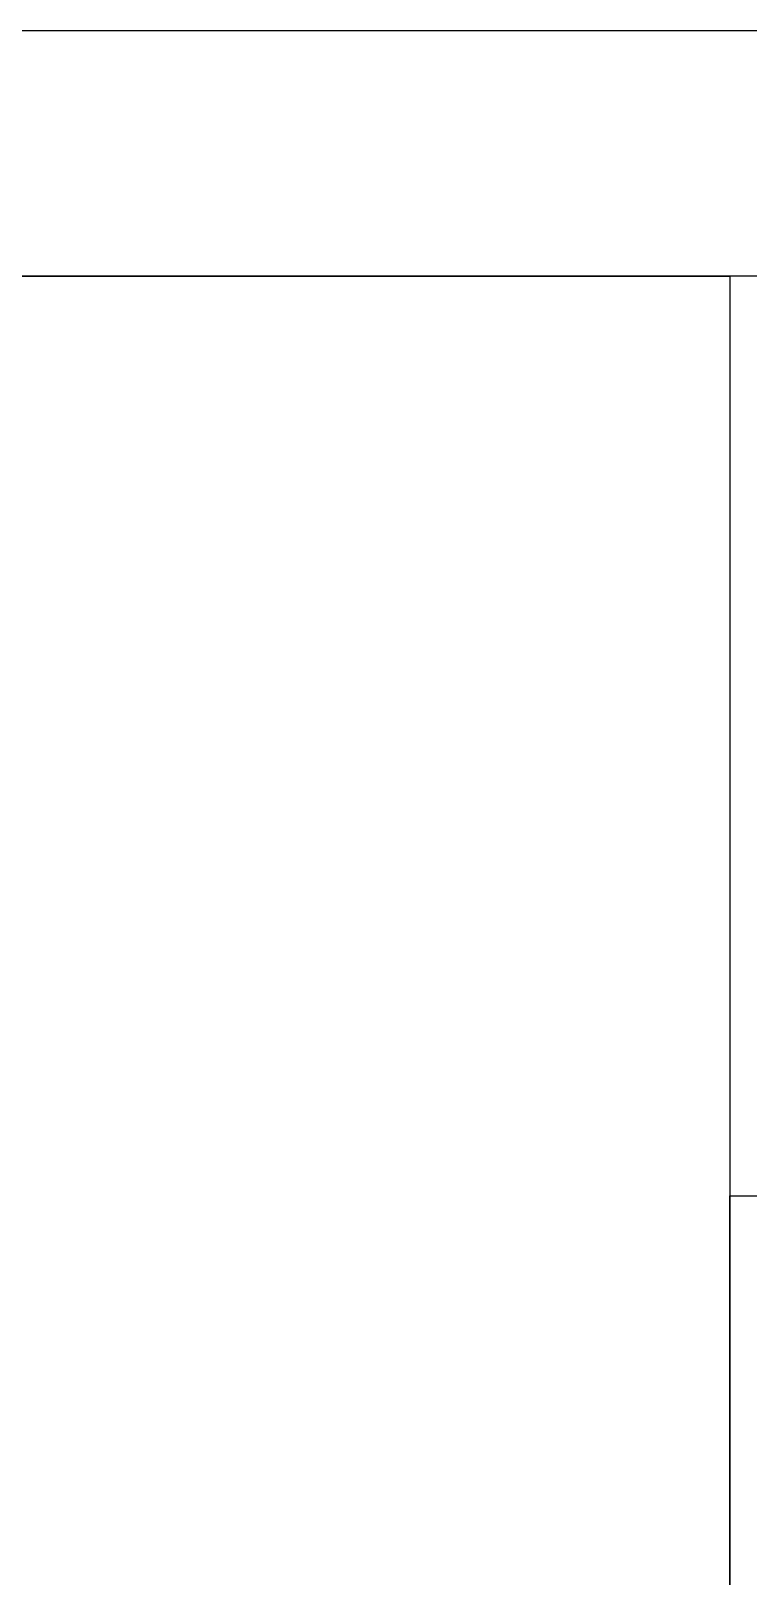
# Model space of a CAD drawing. Header units: inches. Extents: x -172 to 397, y -177 to 127.
# Drawn here: x 371.67 to 380.45, y 108.56 to 127.46 of the extents above; entities that cross this region are included whole.
import ezdxf

# ---------------------------------------------------------------- set-up
doc = ezdxf.new("R2010")
doc.units = ezdxf.units.IN
doc.header["$MEASUREMENT"] = 0
doc.linetypes.add('SolidLine', pattern=[0])

# ---------------------------------------------------------------- blocks, each defined once
blk = doc.blocks.new('headdd')
at = {"color": 1}
for points in [[(545.755, 534.349), (545.755, 478.949), (554.755, 478.949), (554.755, 534.349)], [(545.755, 526.849), (554.755, 526.849), (554.755, 516.549), (545.755, 516.549)]]:
    blk.add_lwpolyline(points, close=True, dxfattribs=at)

msp = doc.modelspace()

# ---------------------------------------------------------------- linework, layer by layer
at = {"color": 0}
msp.add_lwpolyline([(270.57, 38.364), (396.72, 38.364), (396.72, 127.463), (270.57, 127.463)], close=True, dxfattribs=at)
at = {"color": 1}
for points in [[(273.278, 41.364), (393.72, 41.364), (393.72, 124.463), (273.278, 124.463)], [(273.278, 124.463), (380.22, 124.463), (380.22, 41.364), (273.278, 41.364)], [(273.278, 124.463), (380.22, 124.463), (380.22, 41.364), (273.278, 41.364)]]:
    msp.add_lwpolyline(points, close=True, dxfattribs=at)

# ---------------------------------------------------------------- block references
at = {"color": 2, "linetype": 'SolidLine', "lineweight": 0, "xscale": 1.499996394110936, "yscale": 1.499996394110936, "zscale": 1.499996394110936}
msp.add_blockref('headdd', (-438.41, -677.058), dxfattribs=at)

doc.saveas('drawing.dxf')
